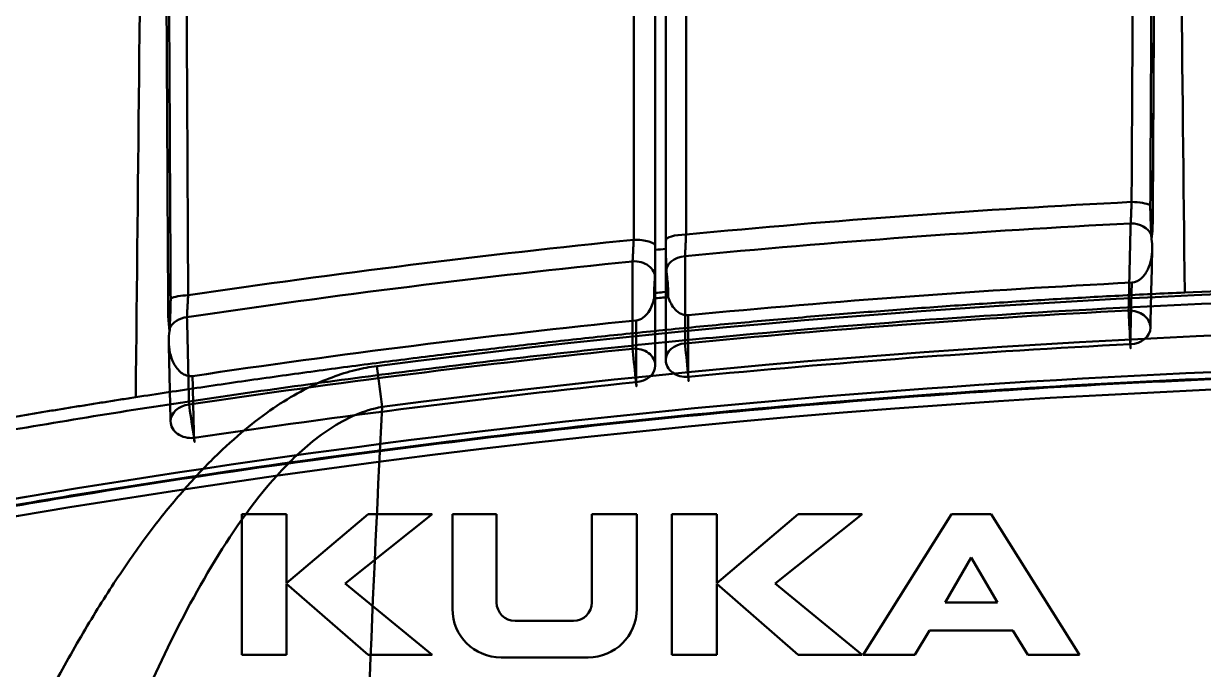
# Model space of a CAD drawing. Header units: millimetres. Extents: x -142 to 142, y -208 to 161.
# Drawn here: x -76.4 to -20.1, y 99.2 to 130.1 of the extents above; entities that cross this region are included whole.
import ezdxf

# ---------------------------------------------------------------- set-up
doc = ezdxf.new("R2010")
doc.units = ezdxf.units.MM
doc.layers.add('1', color=7, linetype='Continuous', true_color=0xffffff)

msp = doc.modelspace()

# ---------------------------------------------------------------- linework, layer by layer
at = {"layer": '1', "color": 251, "linetype": 'Continuous', "lineweight": 50}
for p, q in [((-65.997, 106.629, 24.72), (-65.997, 99.91, 24.72)), ((-65.997, 106.629, 24.72), (-65.997, 106.629, 24.92)), ((-63.853, 106.629, 24.72), (-65.997, 106.629, 24.72)), ((-63.853, 106.629, 24.92), (-65.997, 106.629, 24.92)), ((-65.997, 106.629, 24.92), (-65.997, 99.91, 24.92)), ((-59.965, 106.629, 24.72), (-63.853, 103.345, 24.72)), ((-63.853, 106.629, 24.72), (-63.853, 106.629, 24.92)), ((-63.853, 103.345, 24.72), (-63.853, 106.629, 24.72)), ((-63.853, 103.345, 24.92), (-63.853, 106.629, 24.92)), ((-59.965, 106.629, 24.92), (-63.853, 103.345, 24.92)), ((-61.056, 103.325, 24.72), (-56.909, 106.629, 24.72)), ((-61.056, 103.325, 24.92), (-56.909, 106.629, 24.92)), ((-59.965, 106.629, 24.72), (-59.965, 106.629, 24.92)), ((-56.909, 106.629, 24.72), (-59.965, 106.629, 24.72)), ((-56.909, 106.629, 24.92), (-59.965, 106.629, 24.92)), ((-56.909, 106.629, 24.72), (-56.909, 106.629, 24.92)), ((-53.827, 106.629, 24.92), (-55.936, 106.629, 24.92)), ((-55.936, 106.629, 24.92), (-55.936, 102.11, 24.92)), ((-55.936, 106.629, 24.72), (-55.936, 102.11, 24.72)), ((-55.936, 106.629, 24.72), (-55.936, 106.629, 24.92)), ((-53.827, 106.629, 24.72), (-55.936, 106.629, 24.72)), ((-53.827, 102.42, 24.92), (-53.827, 106.629, 24.92)), ((-53.827, 106.629, 24.72), (-53.827, 106.629, 24.92)), ((-53.827, 102.42, 24.72), (-53.827, 106.629, 24.72)), ((-47.136, 106.629, 24.92), (-49.28, 106.629, 24.92)), ((-49.28, 106.629, 24.92), (-49.28, 102.42, 24.92)), ((-49.28, 106.629, 24.72), (-49.28, 102.42, 24.72)), ((-49.28, 106.629, 24.72), (-49.28, 106.629, 24.92)), ((-47.136, 106.629, 24.72), (-49.28, 106.629, 24.72)), ((-47.136, 102.11, 24.92), (-47.136, 106.629, 24.92)), ((-47.136, 106.629, 24.72), (-47.136, 106.629, 24.92)), ((-47.136, 102.11, 24.72), (-47.136, 106.629, 24.72)), ((-43.316, 106.629, 24.92), (-45.459, 106.629, 24.92)), ((-45.459, 106.629, 24.92), (-45.459, 99.91, 24.92)), ((-45.459, 106.629, 24.72), (-45.459, 99.91, 24.72)), ((-45.459, 106.629, 24.72), (-45.459, 106.629, 24.92)), ((-43.316, 106.629, 24.72), (-45.459, 106.629, 24.72)), ((-43.316, 103.345, 24.92), (-43.316, 106.629, 24.92)), ((-39.427, 106.629, 24.92), (-43.316, 103.345, 24.92)), ((-39.427, 106.629, 24.72), (-43.316, 103.345, 24.72)), ((-43.316, 106.629, 24.72), (-43.316, 106.629, 24.92)), ((-43.316, 103.345, 24.72), (-43.316, 106.629, 24.72)), ((-40.518, 103.325, 24.92), (-36.372, 106.629, 24.92)), ((-40.518, 103.325, 24.72), (-36.372, 106.629, 24.72)), ((-36.372, 106.629, 24.92), (-39.427, 106.629, 24.92)), ((-39.427, 106.629, 24.72), (-39.427, 106.629, 24.92)), ((-36.372, 106.629, 24.72), (-39.427, 106.629, 24.72)), ((-36.372, 106.629, 24.72), (-36.372, 106.629, 24.92)), ((-32.109, 106.629, 24.92), (-36.325, 99.91, 24.92)), ((-32.109, 106.629, 24.72), (-36.325, 99.91, 24.72)), ((-30.213, 106.629, 24.92), (-32.109, 106.629, 24.92)), ((-32.109, 106.629, 24.72), (-32.109, 106.629, 24.92)), ((-30.213, 106.629, 24.72), (-32.109, 106.629, 24.72)), ((-25.997, 99.91, 24.92), (-30.213, 106.629, 24.92)), ((-30.213, 106.629, 24.72), (-30.213, 106.629, 24.92)), ((-25.997, 99.91, 24.72), (-30.213, 106.629, 24.72)), ((-32.411, 102.418, 24.92), (-31.161, 104.559, 24.92)), ((-32.411, 102.418, 24.72), (-31.161, 104.559, 24.72)), ((-31.161, 104.559, 24.92), (-29.91, 102.418, 24.92)), ((-31.161, 104.559, 24.72), (-31.161, 104.559, 24.92)), ((-31.161, 104.559, 24.72), (-29.91, 102.418, 24.72)), ((-63.853, 103.345, 24.72), (-63.853, 103.345, 24.92)), ((-63.853, 103.304, 24.72), (-59.965, 99.91, 24.72)), ((-63.853, 103.304, 24.72), (-63.853, 103.304, 24.92)), ((-63.853, 99.91, 24.72), (-63.853, 103.304, 24.72)), ((-63.853, 99.91, 24.92), (-63.853, 103.304, 24.92)), ((-63.853, 103.304, 24.92), (-59.965, 99.91, 24.92)), ((-61.056, 103.325, 24.72), (-61.056, 103.325, 24.92)), ((-56.909, 99.91, 24.72), (-61.056, 103.325, 24.72)), ((-56.909, 99.91, 24.92), (-61.056, 103.325, 24.92)), ((-43.316, 103.345, 24.72), (-43.316, 103.345, 24.92)), ((-43.316, 99.91, 24.92), (-43.316, 103.304, 24.92)), ((-43.316, 103.304, 24.92), (-39.427, 99.91, 24.92)), ((-43.316, 103.304, 24.72), (-39.427, 99.91, 24.72)), ((-43.316, 103.304, 24.72), (-43.316, 103.304, 24.92)), ((-43.316, 99.91, 24.72), (-43.316, 103.304, 24.72)), ((-36.372, 99.91, 24.92), (-40.518, 103.325, 24.92)), ((-40.518, 103.325, 24.72), (-40.518, 103.325, 24.92)), ((-36.372, 99.91, 24.72), (-40.518, 103.325, 24.72)), ((-55.936, 102.11, 24.72), (-55.936, 102.11, 24.92)), ((-53.827, 102.42, 24.72), (-53.827, 102.42, 24.92)), ((-49.28, 102.42, 24.72), (-49.28, 102.42, 24.92)), ((-47.136, 102.11, 24.72), (-47.136, 102.11, 24.92)), ((-29.91, 102.418, 24.92), (-32.411, 102.418, 24.92)), ((-32.411, 102.418, 24.72), (-32.411, 102.418, 24.92)), ((-29.91, 102.418, 24.72), (-32.411, 102.418, 24.72)), ((-29.91, 102.418, 24.72), (-29.91, 102.418, 24.92)), ((-50.16, 101.54, 24.92), (-52.947, 101.54, 24.92)), ((-52.947, 101.54, 24.72), (-52.947, 101.54, 24.92)), ((-50.16, 101.54, 24.72), (-52.947, 101.54, 24.72)), ((-50.16, 101.54, 24.72), (-50.16, 101.54, 24.92)), ((-33.859, 99.91, 24.92), (-33.149, 101.079, 24.92)), ((-33.859, 99.91, 24.72), (-33.149, 101.079, 24.72)), ((-33.149, 101.079, 24.92), (-29.173, 101.079, 24.92)), ((-33.149, 101.079, 24.72), (-29.173, 101.079, 24.72)), ((-33.149, 101.079, 24.72), (-33.149, 101.079, 24.92)), ((-29.173, 101.079, 24.92), (-28.462, 99.91, 24.92)), ((-29.173, 101.079, 24.72), (-28.462, 99.91, 24.72)), ((-29.173, 101.079, 24.72), (-29.173, 101.079, 24.92)), ((-65.997, 99.91, 24.72), (-63.853, 99.91, 24.72)), ((-65.997, 99.91, 24.72), (-65.997, 99.91, 24.92)), ((-65.997, 99.91, 24.92), (-63.853, 99.91, 24.92)), ((-63.853, 99.91, 24.72), (-63.853, 99.91, 24.92)), ((-59.965, 99.91, 24.72), (-56.909, 99.91, 24.72)), ((-59.965, 99.91, 24.72), (-59.965, 99.91, 24.92)), ((-59.965, 99.91, 24.92), (-56.909, 99.91, 24.92)), ((-56.909, 99.91, 24.72), (-56.909, 99.91, 24.92)), ((-53.616, 99.79, 24.92), (-49.456, 99.79, 24.92)), ((-53.616, 99.79, 24.72), (-53.616, 99.79, 24.92)), ((-53.616, 99.79, 24.72), (-49.456, 99.79, 24.72)), ((-49.456, 99.79, 24.72), (-49.456, 99.79, 24.92)), ((-45.459, 99.91, 24.92), (-43.316, 99.91, 24.92)), ((-45.459, 99.91, 24.72), (-43.316, 99.91, 24.72)), ((-45.459, 99.91, 24.72), (-45.459, 99.91, 24.92)), ((-43.316, 99.91, 24.72), (-43.316, 99.91, 24.92)), ((-39.427, 99.91, 24.92), (-36.372, 99.91, 24.92)), ((-39.427, 99.91, 24.72), (-36.372, 99.91, 24.72)), ((-39.427, 99.91, 24.72), (-39.427, 99.91, 24.92)), ((-36.372, 99.91, 24.72), (-36.372, 99.91, 24.92)), ((-36.325, 99.91, 24.92), (-33.859, 99.91, 24.92)), ((-36.325, 99.91, 24.72), (-33.859, 99.91, 24.72)), ((-36.325, 99.91, 24.72), (-36.325, 99.91, 24.92)), ((-33.859, 99.91, 24.72), (-33.859, 99.91, 24.92)), ((-28.462, 99.91, 24.92), (-25.997, 99.91, 24.92)), ((-28.462, 99.91, 24.72), (-25.997, 99.91, 24.72)), ((-28.462, 99.91, 24.72), (-28.462, 99.91, 24.92)), ((-25.997, 99.91, 24.72), (-25.997, 99.91, 24.92))]:
    msp.add_line(p, q, dxfattribs=at)
for centre, radius, start, end in [((0, -346, 23.556), 468.134, 92.87769, 95.48885), ((0, -346, 24.279), 467.111, 92.88949, 95.50697), ((0, -346, 23.556), 468.134, 95.79651, 98.42089), ((0, -346, 24.279), 467.111, 95.81565, 98.44645), ((0, -346, -14.783), 463.545, 82.61923, 97.38077), ((0, -346, 24.089), 465.503, 95.62532, 95.70895), ((0, -346, 24.731), 464.288, 92.90059, 95.5214), ((0, -346, 24.439), 465.244, 95.62846, 95.71214), ((0, -346, 29.884), 462.963, 92.92759, 95.55655), ((0, -346, 24.731), 464.288, 95.8309, 98.46512), ((0, -346, -15), 461.582, 82.61923, 97.38077), ((0, -346, 29.884), 462.963, 95.86803, 98.51055), ((0, -346, 28.694), 461.356, 92.92759, 95.55655), ((0, -346, 24), 459, 80.72928, 100.54548), ((0, -346, 24.72), 459, 80.72928, 100.54548), ((0, -346, 28.694), 461.356, 95.86803, 98.51055), ((-53.616, 102.11, 24.92), 2.32, 180, 270), ((-53.616, 102.11, 24.72), 2.32, 180, 270), ((-52.947, 102.42, 24.72), 0.88, 180, 270), ((-50.16, 102.42, 24.72), 0.88, 270, 0), ((-49.456, 102.11, 24.92), 2.32, 270, 0), ((-49.456, 102.11, 24.72), 2.32, 270, 0)]:
    msp.add_arc(centre, radius, start, end, dxfattribs=at)
at = {"layer": '1', "color": 251, "linetype": 'Continuous', "lineweight": 50, "extrusion": (0.005096, 0.956417, -0.291959)}
for centre, start, end in [((24.133, 56.978, 109.249), 89.0698, 151.4311), ((24.133, 57.935, 108.957), 178.9544, 208.0429)]:
    msp.add_arc(centre, 1, start, end, dxfattribs=at)
at = {"layer": '1', "color": 251, "linetype": 'Continuous', "lineweight": 50, "extrusion": (-0.005096, -0.956417, 0.291959)}
msp.add_arc((-24.133, 57.935, -108.957), 1, 1.0456, 3.4167, dxfattribs=at)
at = {"layer": '1', "color": 251, "linetype": 'Continuous', "lineweight": 50, "extrusion": (0.014018, 0.59571, -0.803077)}
msp.add_arc((26.316, 109.782, 51.966), 1, 86.5948, 159.4989, dxfattribs=at)
at = {"layer": '1', "color": 251, "linetype": 'Continuous', "lineweight": 50, "extrusion": (1.38778e-17, 0.956722, -0.291004)}
msp.add_arc((47.25, 56.381, 107.703), 1, 88.3079, 180, dxfattribs=at)
at = {"layer": '1', "color": 251, "linetype": 'Continuous', "lineweight": 50, "extrusion": (9.54098e-17, -0.956722, 0.291004)}
msp.add_arc((-47.25, 56.381, -107.703), 1, 359.17, 360, dxfattribs=at)
at = {"layer": '1', "color": 251, "linetype": 'Continuous', "lineweight": 50, "extrusion": (1.01481e-16, -0.956679, 0.291145)}
msp.add_arc((-44.75, 56.469, -107.931), 1, 91.6025, 180, dxfattribs=at)
at = {"layer": '1', "color": 251, "linetype": 'Continuous', "lineweight": 50, "extrusion": (1.3621e-14, 0.956679, -0.291145)}
msp.add_arc((44.75, 56.469, 107.931), 1, 355.8754, 0, dxfattribs=at)
at = {"layer": '1', "color": 251, "linetype": 'Continuous', "lineweight": 50, "extrusion": (0, 0, -1)}
for centre, radius, start, end in [((0, -346, -22.643), 467.549, 84.32299, 84.38515), ((-1114, 51.8, 15), 1174.827, 1.488978, 2.92536), ((52.947, 102.42, -24.92), 0.88, 270, 0), ((50.16, 102.42, -24.92), 0.88, 180, 270)]:
    msp.add_arc(centre, radius, start, end, dxfattribs=at)
at = {"layer": '1', "color": 251, "linetype": 'Continuous', "lineweight": 50, "extrusion": (-2.01228e-16, -0.596601, 0.802538)}
msp.add_arc((-44.75, 108.954, -51.484), 1, 94.4244, 180, dxfattribs=at)
at = {"layer": '1', "color": 251, "linetype": 'Continuous', "lineweight": 50, "extrusion": (2.35922e-16, 0.596806, -0.802386)}
msp.add_arc((47.25, 108.741, 51.364), 1, 85.3279, 180, dxfattribs=at)
at = {"layer": '1', "color": 251, "linetype": 'Continuous', "lineweight": 50, "extrusion": (9.71445e-17, -0.596806, 0.802386)}
msp.add_arc((-47.25, 108.741, -51.364), 1, 345.0702, 0, dxfattribs=at)
at = {"layer": '1', "color": 251, "linetype": 'Continuous', "lineweight": 50, "extrusion": (2.08167e-17, 0.596601, -0.802538)}
msp.add_arc((44.75, 108.954, 51.484), 1, 337.3554, 360, dxfattribs=at)
at = {"layer": '1', "color": 251, "linetype": 'Continuous', "lineweight": 50, "extrusion": (0.005057, -0.957108, 0.289689)}
for centre, start, end in [((-67.894, 56.527, -105.298), 179.8795, 208.0812), ((-67.894, 55.57, -105.588), 92.3663, 151.4086)]:
    msp.add_arc(centre, 1, start, end, dxfattribs=at)
at = {"layer": '1', "color": 251, "linetype": 'Continuous', "lineweight": 50, "extrusion": (0.014018, 0.595729, -0.803063)}
msp.add_arc((26.316, 109.78, 44.988), 1, 86.5642, 178.3217, dxfattribs=at)
at = {"layer": '1', "color": 251, "linetype": 'Continuous', "lineweight": 50, "extrusion": (-0.998695, -0.051074, -3.05311e-16)}
msp.add_arc((-116.611, 29.289, 17.672), 1, 323.5, 143.5, dxfattribs=at)
at = {"layer": '1', "color": 251, "linetype": 'Continuous', "lineweight": 50, "extrusion": (0.013993, -0.597621, 0.801656)}
msp.add_arc((-65.777, 107.808, -50.848), 1, 95.7063, 159.4477, dxfattribs=at)
at = {"layer": '1', "color": 251, "linetype": 'Continuous', "lineweight": 50, "extrusion": (-0.014018, -0.595729, 0.803063)}
msp.add_arc((-26.316, 109.78, -44.988), 1, 273.4358, 1.6783, dxfattribs=at)
at = {"layer": '1', "color": 251, "linetype": 'Continuous', "lineweight": 50, "extrusion": (-5.55112e-17, 0.596842, -0.802359)}
msp.add_arc((47.25, 108.739, 44.383), 1, 85.2859, 180, dxfattribs=at)
at = {"layer": '1', "color": 251, "linetype": 'Continuous', "lineweight": 50, "extrusion": (-0.99476, -0.102237, 1.70697e-15)}
msp.add_arc((-117.972, 29.289, 35.374), 1, 323.5, 143.5, dxfattribs=at)
at = {"layer": '1', "color": 251, "linetype": 'Continuous', "lineweight": 50, "extrusion": (-1.43219e-14, -0.596633, 0.802514)}
msp.add_arc((-44.75, 108.952, -44.504), 1, 94.4642, 180, dxfattribs=at)
at = {"layer": '1', "color": 251, "linetype": 'Continuous', "lineweight": 50, "extrusion": (0.995301, 0.096828, -6.73073e-16)}
msp.add_arc((117.785, 29.289, -33.503), 1, 36.5, 216.5, dxfattribs=at)
at = {"layer": '1', "color": 251, "linetype": 'Continuous', "lineweight": 50, "extrusion": (1.94289e-16, 0.596633, -0.802514)}
msp.add_arc((44.75, 108.952, 44.504), 1, 265.5358, 360, dxfattribs=at)
at = {"layer": '1', "color": 251, "linetype": 'Continuous', "lineweight": 50, "extrusion": (-0.991714, -0.128463, 1.54725e-08)}
msp.add_arc((-118.449, -6, 44.448), 9, 257.4, 270, dxfattribs=at)
at = {"layer": '1', "color": 251, "linetype": 'Continuous', "lineweight": 50, "extrusion": (-2.8276e-14, -0.596842, 0.802359)}
msp.add_arc((-47.25, 108.739, -44.383), 1, 274.7141, 0, dxfattribs=at)
at = {"layer": '1', "color": 251, "linetype": 'Continuous', "lineweight": 50, "extrusion": (0.013992, -0.597675, 0.801616)}
msp.add_arc((-65.777, 107.805, -43.862), 1, 95.7579, 178.3272, dxfattribs=at)
at = {"layer": '1', "color": 251, "linetype": 'Continuous', "lineweight": 50, "extrusion": (0.988989, 0.147992, 1.59595e-15)}
msp.add_arc((119.969, 29.289, -51.205), 1, 36.5, 216.5, dxfattribs=at)
at = {"layer": '1', "color": 251, "linetype": 'Continuous', "lineweight": 50, "extrusion": (-0.013992, 0.597675, -0.801616)}
msp.add_arc((65.777, 107.805, 43.862), 1, 264.2421, 1.6728, dxfattribs=at)
at = {"layer": '1', "color": 251, "linetype": 'Continuous', "lineweight": 50}
for points in [[(-21.314, 149.702, 14.987), (-21.194, 138.506, 18.408), (-21.079, 127.679, 21.717), (-20.967, 117.221, 24.913)], [(-71.062, 112.218, 24.913), (-70.948, 122.925, 21.683), (-70.831, 134.007, 18.337), (-70.71, 145.466, 14.875)], [(-23.502, 121.544, 23.556), (-23.488, 124.133, 22.765), (-23.461, 129.227, 21.21), (-23.435, 134.151, 19.707), (-23.422, 136.571, 18.968)], [(-22.405, 136.77, 18.879), (-22.418, 134.274, 19.641), (-22.445, 129.192, 21.193), (-22.473, 123.929, 22.799), (-22.488, 121.252, 23.617)], [(-47.28, 119.74, 23.556), (-47.279, 121.472, 23.029), (-47.279, 124.897, 21.987), (-47.279, 129.924, 20.458), (-47.279, 133.2, 19.461), (-47.279, 134.82, 18.968)], [(-46.25, 119.449, 22.599), (-46.25, 121.245, 22.053), (-46.25, 124.795, 20.973), (-46.25, 130.001, 19.389), (-46.25, 133.391, 18.358), (-46.25, 135.066, 17.848)], [(-45.75, 135.186, 17.885), (-45.75, 133.408, 18.426), (-45.75, 129.89, 19.497), (-45.75, 124.727, 21.068), (-45.75, 121.361, 22.093), (-45.75, 119.696, 22.599)], [(-44.777, 135.059, 18.968), (-44.777, 133.331, 19.494), (-44.777, 129.91, 20.536), (-44.778, 124.886, 22.065), (-44.778, 121.608, 23.062), (-44.778, 119.987, 23.556)], [(-68.634, 132.239, 18.968), (-68.62, 129.461, 19.809), (-68.592, 124.159, 21.415), (-68.567, 119.36, 22.867), (-68.555, 117.087, 23.556)], [(-23.547, 120.517, 24.279), (-23.543, 120.579, 24.195), (-23.536, 120.717, 24.036), (-23.524, 120.962, 23.832), (-23.513, 121.239, 23.667), (-23.506, 121.44, 23.587), (-23.502, 121.544, 23.556)], [(-22.609, 121.387, 23.057), (-22.609, 121.293, 23.085), (-22.608, 121.201, 23.116), (-22.606, 121.11, 23.15)], [(-22.491, 120.788, 23.801), (-22.49, 120.947, 23.753), (-22.49, 121.105, 23.705), (-22.489, 121.264, 23.656)], [(-22.557, 119.772, 24.111), (-22.496, 120.107, 24.009), (-22.493, 120.448, 23.905), (-22.491, 120.788, 23.801)], [(-47.331, 118.707, 24.279), (-47.328, 118.769, 24.195), (-47.321, 118.908, 24.037), (-47.309, 119.155, 23.832), (-47.295, 119.433, 23.667), (-47.285, 119.636, 23.587), (-47.28, 119.74, 23.556)], [(-45.75, 119.696, 22.599), (-45.75, 119.546, 22.645), (-45.75, 119.252, 22.76), (-45.75, 118.838, 23.003), (-45.75, 118.465, 23.31), (-45.75, 118.251, 23.554), (-45.75, 118.155, 23.684)], [(-45.747, 119.675, 22.53), (-45.747, 119.552, 22.568), (-45.747, 119.429, 22.605), (-45.745, 119.306, 22.643)], [(-44.778, 119.987, 23.556), (-44.783, 119.887, 23.586), (-44.792, 119.69, 23.663), (-44.805, 119.413, 23.824), (-44.817, 119.163, 24.029), (-44.824, 119.02, 24.192), (-44.827, 118.955, 24.279)], [(-22.563, 119.973, 23.892), (-22.56, 119.905, 23.964), (-22.558, 119.838, 24.036), (-22.557, 119.772, 24.111)], [(-22.516, 119.304, 24.254), (-22.515, 119.462, 24.206), (-22.529, 119.618, 24.158), (-22.557, 119.772, 24.111)], [(-46.25, 119.256, 22.643), (-46.25, 119.319, 22.624), (-46.25, 119.382, 22.605), (-46.25, 119.445, 22.585)], [(-45.63, 117.261, 24.089), (-45.63, 117.433, 23.858), (-45.648, 117.63, 23.643), (-45.673, 117.846, 23.454)], [(-46.284, 117.7, 23.53), (-46.296, 117.515, 23.699), (-46.306, 117.344, 23.887), (-46.306, 117.194, 24.089)], [(-69.512, 116.793, 23.601), (-69.51, 116.32, 23.745), (-69.522, 115.841, 23.889), (-69.441, 115.378, 24.032)], [(-69.394, 116.657, 23.149), (-69.392, 116.748, 23.116), (-69.391, 116.839, 23.085), (-69.391, 116.932, 23.057)], [(-68.555, 117.087, 23.556), (-68.562, 116.985, 23.586), (-68.574, 116.785, 23.663), (-68.59, 116.506, 23.825), (-68.603, 116.254, 24.03), (-68.609, 116.11, 24.192), (-68.612, 116.044, 24.279)], [(-69.441, 115.378, 24.032), (-69.44, 115.421, 23.985), (-69.438, 115.465, 23.939), (-69.436, 115.509, 23.894)], [(-68.612, 116.044, 24.279), (-68.601, 115.581, 24.9), (-68.579, 114.654, 26.144), (-68.547, 113.261, 28.012), (-68.525, 112.331, 29.26), (-68.515, 111.865, 29.884)], [(-69.441, 115.378, 24.032), (-69.472, 115.219, 24.079), (-69.486, 115.058, 24.127), (-69.485, 114.895, 24.176)], [(-83.602, 106.174, 25), (-70.613, 108.575, 25), (-44.428, 112.257, 25), (-4.822, 114.383, 25), (34.821, 113.087, 25), (61.077, 109.954, 25), (74.113, 107.825, 25)], [(-59.548, 113.704, -14.783), (-59.876, 113.662, -14.783), (-60.562, 113.536, -14.791), (-61.669, 113.198, -14.834), (-62.864, 112.68, -14.912), (-64.143, 111.952, -15.034), (-65.495, 110.986, -15.206), (-66.911, 109.761, -15.431), (-68.374, 108.264, -15.714), (-69.881, 106.478, -16.058), (-71.419, 104.39, -16.466), (-72.976, 102.004, -16.938), (-74.567, 99.269, -17.483), (-76.119, 96.292, -18.081), (-77.531, 93.31, -18.683), (-78.829, 90.325, -19.289), (-80.044, 87.31, -19.903), (-81.249, 84.09, -20.561), (-82.473, 80.569, -21.283), (-83.32, 77.932, -21.825), (-83.747, 76.548, -22.11)]]:
    msp.add_open_spline(points, degree=3, dxfattribs=at)
for points, knots in [([(-22.527, 136.62, 18.406), (-22.53, 136.108, 18.562), (-22.533, 135.597, 18.719), (-22.549, 132.535, 19.653), (-22.563, 129.984, 20.432), (-22.587, 125.418, 21.826), (-22.598, 123.402, 22.441), (-22.609, 121.387, 23.057)], [0, 0, 0, 0, 0.100742, 0.100742, 0.603013, 0.603013, 1, 1, 1, 1]), ([(-22.489, 121.264, 23.656), (-22.486, 121.901, 23.462), (-22.482, 122.539, 23.267), (-22.465, 125.727, 22.294), (-22.452, 128.277, 21.515), (-22.428, 132.801, 20.134), (-22.417, 134.774, 19.531), (-22.407, 136.748, 18.929)], [0, 0, 0, 0, 0.123535, 0.123535, 0.617676, 0.617676, 1, 1, 1, 1]), ([(-45.747, 135.23, 17.797), (-45.747, 132.778, 18.543), (-45.747, 130.326, 19.289), (-45.747, 125.142, 20.867), (-45.747, 122.409, 21.699), (-45.747, 119.675, 22.53)], [0, 0, 0, 0, 0.472874, 0.472874, 1, 1, 1, 1]), ([(-46.25, 119.445, 22.585), (-46.25, 119.605, 22.537), (-46.25, 119.764, 22.488), (-46.25, 120.083, 22.391), (-46.25, 120.242, 22.343), (-46.25, 120.561, 22.246), (-46.25, 120.721, 22.197), (-46.25, 121.04, 22.1), (-46.25, 121.199, 22.052), (-46.25, 121.518, 21.955), (-46.25, 121.678, 21.906), (-46.25, 121.996, 21.809), (-46.25, 122.156, 21.761), (-46.25, 122.475, 21.664), (-46.25, 122.634, 21.615), (-46.25, 122.953, 21.518), (-46.25, 123.113, 21.47), (-46.25, 123.431, 21.373), (-46.25, 123.591, 21.324), (-46.25, 123.91, 21.227), (-46.25, 124.069, 21.179), (-46.25, 124.388, 21.082), (-46.25, 124.548, 21.033), (-46.25, 124.866, 20.936), (-46.25, 125.026, 20.887), (-46.25, 125.345, 20.79), (-46.25, 125.504, 20.742), (-46.25, 125.823, 20.645), (-46.25, 125.983, 20.596), (-46.25, 126.302, 20.499), (-46.25, 126.461, 20.451), (-46.25, 126.78, 20.354), (-46.25, 126.939, 20.305), (-46.25, 127.258, 20.208), (-46.25, 127.418, 20.16), (-46.25, 127.737, 20.063), (-46.25, 127.896, 20.014), (-46.25, 128.215, 19.917), (-46.25, 128.374, 19.869), (-46.25, 128.693, 19.772), (-46.25, 128.853, 19.723), (-46.25, 129.172, 19.626), (-46.25, 129.331, 19.577), (-46.25, 129.65, 19.48), (-46.25, 129.809, 19.432), (-46.25, 130.128, 19.335), (-46.25, 130.288, 19.286), (-46.25, 130.607, 19.189), (-46.25, 130.766, 19.141), (-46.25, 131.085, 19.044), (-46.25, 131.244, 18.995), (-46.25, 131.484, 18.922), (-46.25, 131.563, 18.898), (-46.25, 131.723, 18.85), (-46.25, 131.802, 18.825), (-46.25, 131.962, 18.777), (-46.25, 132.042, 18.753), (-46.25, 132.201, 18.704), (-46.25, 132.281, 18.68), (-46.25, 132.52, 18.607), (-46.25, 132.679, 18.559), (-46.25, 132.919, 18.486), (-46.25, 132.998, 18.462), (-46.25, 133.158, 18.413), (-46.25, 133.238, 18.389), (-46.25, 133.397, 18.34), (-46.25, 133.477, 18.316), (-46.25, 133.636, 18.267), (-46.25, 133.716, 18.243), (-46.25, 133.875, 18.195), (-46.25, 133.955, 18.17), (-46.25, 134.114, 18.122), (-46.25, 134.194, 18.098), (-46.25, 134.354, 18.049), (-46.25, 134.433, 18.025), (-46.25, 134.593, 17.976), (-46.25, 134.673, 17.952), (-46.25, 134.832, 17.904), (-46.25, 134.912, 17.879), (-46.25, 135.02, 17.846), (-46.25, 135.048, 17.838), (-46.25, 135.077, 17.829)], [0, 0, 0, 0, 0.030601, 0.030601, 0.061203, 0.061203, 0.091804, 0.091804, 0.122406, 0.122406, 0.153007, 0.153007, 0.183609, 0.183609, 0.21421, 0.21421, 0.244811, 0.244811, 0.275413, 0.275413, 0.306014, 0.306014, 0.336616, 0.336616, 0.367217, 0.367217, 0.397818, 0.397818, 0.42842, 0.42842, 0.459021, 0.459021, 0.489623, 0.489623, 0.520224, 0.520224, 0.550826, 0.550826, 0.581427, 0.581427, 0.612028, 0.612028, 0.64263, 0.64263, 0.673231, 0.673231, 0.703833, 0.703833, 0.734434, 0.734434, 0.765035, 0.765035, 0.780336, 0.780336, 0.795637, 0.795637, 0.810938, 0.810938, 0.826238, 0.826238, 0.85684, 0.85684, 0.87214, 0.87214, 0.887441, 0.887441, 0.902742, 0.902742, 0.918043, 0.918043, 0.933343, 0.933343, 0.948644, 0.948644, 0.963945, 0.963945, 0.979245, 0.979245, 0.994546, 0.994546, 1, 1, 1, 1]), ([(-69.595, 132.336, 18.897), (-69.582, 130.041, 19.592), (-69.57, 127.745, 20.287), (-69.543, 122.564, 21.855), (-69.528, 119.679, 22.728), (-69.512, 116.793, 23.601)], [0, 0, 0, 0, 0.443028, 0.443028, 1, 1, 1, 1]), ([(-69.391, 116.932, 23.057), (-69.395, 117.57, 22.864), (-69.398, 118.208, 22.671), (-69.415, 121.398, 21.705), (-69.428, 123.95, 20.933), (-69.452, 128.405, 19.584), (-69.462, 130.307, 19.008), (-69.472, 132.209, 18.432)], [0, 0, 0, 0, 0.125295, 0.125295, 0.626477, 0.626477, 1, 1, 1, 1]), ([(-22.488, 121.252, 23.617), (-22.489, 121.097, 23.664), (-22.49, 120.941, 23.726), (-22.491, 120.793, 23.799), (-22.491, 120.788, 23.801)], [0, 0, 0, 0, 0.969627, 1, 1, 1, 1]), ([(-22.606, 121.11, 23.15), (-22.602, 120.954, 23.207), (-22.597, 120.803, 23.277), (-22.587, 120.534, 23.43), (-22.583, 120.414, 23.51), (-22.573, 120.185, 23.688), (-22.568, 120.075, 23.787), (-22.563, 119.973, 23.892)], [0, 0, 0, 0, 0.363558, 0.363558, 0.678491, 0.678491, 1, 1, 1, 1]), ([(-46.25, 119.256, 22.643), (-46.25, 119.096, 22.692), (-46.251, 118.939, 22.75), (-46.253, 118.634, 22.886), (-46.255, 118.486, 22.964), (-46.262, 118.114, 23.188), (-46.27, 117.898, 23.35), (-46.284, 117.7, 23.53)], [0, 0, 0, 0, 0.277295, 0.277295, 0.554589, 0.554589, 1, 1, 1, 1]), ([(-45.673, 117.846, 23.454), (-45.692, 118.006, 23.313), (-45.706, 118.179, 23.185), (-45.725, 118.506, 22.981), (-45.731, 118.658, 22.9), (-45.74, 118.974, 22.756), (-45.743, 119.138, 22.694), (-45.745, 119.306, 22.643)], [0, 0, 0, 0, 0.381526, 0.381526, 0.688043, 0.688043, 1, 1, 1, 1]), ([(-23.494, 117.693, 24.731), (-23.316, 117.702, 24.731), (-23.153, 117.789, 24.707), (-22.898, 118.025, 24.639), (-22.802, 118.17, 24.596), (-22.581, 118.628, 24.46), (-22.518, 118.966, 24.357), (-22.516, 119.304, 24.254)], [0, 0, 0, 0, 0.25, 0.25, 0.5, 0.5, 1, 1, 1, 1]), ([(-69.436, 115.509, 23.894), (-69.431, 115.625, 23.773), (-69.425, 115.751, 23.663), (-69.415, 116.002, 23.477), (-69.41, 116.125, 23.399), (-69.402, 116.382, 23.26), (-69.398, 116.518, 23.199), (-69.394, 116.657, 23.149)], [0, 0, 0, 0, 0.36381, 0.36381, 0.678537, 0.678537, 1, 1, 1, 1]), ([(-47.168, 115.886, 24.731), (-46.919, 115.911, 24.731), (-46.715, 116.084, 24.685), (-46.441, 116.477, 24.574), (-46.356, 116.703, 24.508), (-46.306, 116.934, 24.439)], [0, 0, 0, 0, 0.5, 0.5, 1, 1, 1, 1]), ([(-45.63, 117.001, 24.439), (-45.558, 116.786, 24.507), (-45.452, 116.576, 24.574), (-45.139, 116.239, 24.686), (-44.912, 116.11, 24.731), (-44.673, 116.134, 24.731)], [0, 0, 0, 0, 0.5, 0.5, 1, 1, 1, 1]), ([(-69.485, 114.895, 24.176), (-69.483, 114.523, 24.289), (-69.409, 114.156, 24.403), (-69.149, 113.662, 24.564), (-69.036, 113.507, 24.616), (-68.737, 113.273, 24.701), (-68.541, 113.201, 24.731), (-68.347, 113.23, 24.731)], [0, 0, 0, 0, 0.5, 0.5, 0.75, 0.75, 1, 1, 1, 1]), ([(-78.115, 74.522, -20.636), (-77.697, 76.261, -20.36), (-76.819, 79.73, -19.809), (-75.355, 84.895, -18.994), (-73.721, 90.011, -18.192), (-71.866, 95.053, -17.408), (-69.745, 100, -16.647), (-67.206, 104.745, -15.932), (-64.581, 108.425, -15.396), (-62.198, 110.521, -15.118), (-60.607, 111.4, -15.02), (-59.742, 111.676, -15), (-59.296, 111.757, -15)], [0, 0, 0, 0, 0.125, 0.25, 0.375, 0.5, 0.625, 0.75, 0.875, 0.9375, 0.96875, 1, 1, 1, 1])]:
    msp.add_open_spline(points, degree=3, knots=knots, dxfattribs=at)
at = {"layer": '1', "color": 251, "linetype": 'Continuous', "lineweight": 50, "extrusion": (-0.998794, 0.046167, 0.016718)}
msp.add_open_spline([(-23.645, 116.359, 29.884), (-23.634, 116.822, 29.26), (-23.613, 117.747, 28.012), (-23.58, 119.133, 26.144), (-23.558, 120.056, 24.9), (-23.547, 120.517, 24.279)], degree=3, dxfattribs=at)
at = {"layer": '1', "color": 251, "linetype": 'Continuous', "lineweight": 50, "extrusion": (-1, 0, 0)}
for points in [[(-46.25, 119.449, 22.599), (-46.25, 119.301, 22.645), (-46.25, 119.009, 22.759), (-46.25, 118.606, 22.993), (-46.25, 118.235, 23.293), (-46.25, 118.01, 23.546), (-46.25, 117.907, 23.684)], [(-46.25, 117.907, 23.684), (-46.25, 117.445, 24.305), (-46.25, 116.52, 25.549), (-46.25, 115.13, 27.417), (-46.25, 114.202, 28.665), (-46.25, 113.738, 29.289)], [(-45.75, 118.155, 23.684), (-45.75, 117.693, 24.305), (-45.75, 116.768, 25.549), (-45.75, 115.379, 27.417), (-45.75, 114.452, 28.665), (-45.75, 113.988, 29.289)]]:
    msp.add_open_spline(points, degree=3, dxfattribs=at)
at = {"layer": '1', "color": 251, "linetype": 'Continuous', "lineweight": 50, "extrusion": (-0.99904, 0.035211, 0.026054)}
msp.add_open_spline([(-44.827, 118.955, 24.279), (-44.827, 118.493, 24.9), (-44.827, 117.568, 26.144), (-44.828, 116.179, 28.012), (-44.828, 115.252, 29.26), (-44.828, 114.788, 29.884)], degree=3, dxfattribs=at)
at = {"layer": '1', "color": 251, "linetype": 'Continuous', "lineweight": 50, "extrusion": (-0.999848, 1.93848e-07, -0.017452)}
msp.add_open_spline([(-22.604, 115.556, 29.306), (-22.594, 116.019, 28.682), (-22.572, 116.945, 27.435), (-22.542, 118.194, 25.751), (-22.524, 118.98, 24.692), (-22.516, 119.304, 24.254)], degree=3, knots=[0, 0, 0, 0, 0.369908, 0.739815, 1, 1, 1, 1], dxfattribs=at)
at = {"layer": '1', "color": 251, "linetype": 'Continuous', "lineweight": 50, "extrusion": (-0.999142, 0.033298, 0.024638)}
msp.add_open_spline([(-47.332, 114.537, 29.884), (-47.332, 115.002, 29.26), (-47.332, 115.93, 28.012), (-47.332, 117.319, 26.144), (-47.332, 118.245, 24.9), (-47.331, 118.707, 24.279)], degree=3, dxfattribs=at)
at = {"layer": '1', "color": 251, "linetype": 'Continuous', "lineweight": 50}
for points, weights in [([(-20.967, 117.221, 24.913), (-46.15, 116.081, 24.913), (-71.062, 112.218, 24.913)], [0.500368904455, 0.499631095545, 0.500368904455]), ([(-20.967, 117.221, 24.913), (31.277, 119.586, 24.913), (82.736, 110.254, 24.913)], [0.50158002096, 0.49841997904, 0.50158002096]), ([(-82.632, 109.679, 25), (0, 124.663, 25), (82.631, 109.679, 25)], [0.504044166649, 0.495955833351, 0.504044166649]), ([(-84.101, 105.738, 24), (-5.189, 120.429, 24), (74.031, 107.497, 24)], [0.503757266962, 0.496242733038, 0.503757266962]), ([(-83.547, 105.879, 24.716), (-4.885, 120.423, 24.716), (74.065, 107.53, 24.716)], [0.503731597509, 0.496268402491, 0.503731597509]), ([(-82.736, 110.254, 24.913), (-76.911, 111.311, 24.913), (-71.062, 112.218, 24.913)], [0.500020368759, 0.499979631241, 0.500020368759])]:
    msp.add_rational_spline(points, weights, degree=2, dxfattribs=at)
at = {"layer": '1', "color": 251, "linetype": 'Continuous', "lineweight": 50, "extrusion": (-0.99992, -0.010155, -0.007509)}
msp.add_open_spline([(-46.306, 116.934, 24.439), (-46.306, 117.021, 24.322), (-46.306, 117.108, 24.206), (-46.306, 117.194, 24.089)], degree=3, dxfattribs=at)
at = {"layer": '1', "color": 251, "linetype": 'Continuous', "lineweight": 50, "extrusion": (-0.999759, -0.017659, -0.013071)}
msp.add_open_spline([(-45.63, 117.261, 24.089), (-45.63, 117.175, 24.206), (-45.63, 117.088, 24.322), (-45.63, 117.001, 24.439)], degree=3, dxfattribs=at)
at = {"layer": '1', "color": 251, "linetype": 'Continuous', "lineweight": 50, "extrusion": (-0.997575, -0.04649, -0.051804)}
msp.add_open_spline([(-23.494, 117.693, 24.731), (-23.496, 117.638, 24.806), (-23.508, 117.121, 25.502), (-23.531, 116.142, 26.823), (-23.552, 115.216, 28.07), (-23.563, 114.753, 28.694)], degree=3, knots=[0, 0, 0, 0, 0.056386, 0.528193, 1, 1, 1, 1], dxfattribs=at)
at = {"layer": '1', "color": 251, "linetype": 'Continuous', "lineweight": 50, "extrusion": (-0.99902, -0.035575, -0.026324)}
msp.add_open_spline([(-44.672, 113.188, 28.694), (-44.672, 113.652, 28.07), (-44.672, 114.579, 26.823), (-44.673, 115.56, 25.502), (-44.673, 116.078, 24.806), (-44.673, 116.134, 24.731)], degree=3, knots=[0, 0, 0, 0, 0.471807, 0.943613, 1, 1, 1, 1], dxfattribs=at)
at = {"layer": '1', "color": 251, "linetype": 'Continuous', "lineweight": 50, "extrusion": (-0.999124, -0.033642, -0.024893)}
msp.add_open_spline([(-47.168, 115.886, 24.731), (-47.168, 115.83, 24.806), (-47.168, 115.312, 25.502), (-47.168, 114.33, 26.823), (-47.168, 113.402, 28.07), (-47.168, 112.938, 28.694)], degree=3, knots=[0, 0, 0, 0, 0.056388, 0.528194, 1, 1, 1, 1], dxfattribs=at)
at = {"layer": '1', "color": 251, "linetype": 'Continuous', "lineweight": 50, "extrusion": (-0.999848, -2.34021e-08, 0.017452)}
msp.add_open_spline([(-69.396, 111.07, 29.306), (-69.406, 111.536, 28.682), (-69.428, 112.466, 27.435), (-69.458, 113.74, 25.725), (-69.477, 114.55, 24.64), (-69.485, 114.895, 24.176)], degree=3, knots=[0, 0, 0, 0, 0.364276, 0.728552, 1, 1, 1, 1], dxfattribs=at)
at = {"layer": '1', "color": 251, "linetype": 'Continuous', "lineweight": 50, "extrusion": (-0.999626, -0.027202, -0.002672)}
msp.add_open_spline([(-68.277, 110.275, 28.694), (-68.288, 110.741, 28.07), (-68.31, 111.671, 26.823), (-68.333, 112.655, 25.502), (-68.345, 113.174, 24.806), (-68.347, 113.23, 24.731)], degree=3, knots=[0, 0, 0, 0, 0.471805, 0.94361, 1, 1, 1, 1], dxfattribs=at)

doc.saveas('drawing.dxf')
